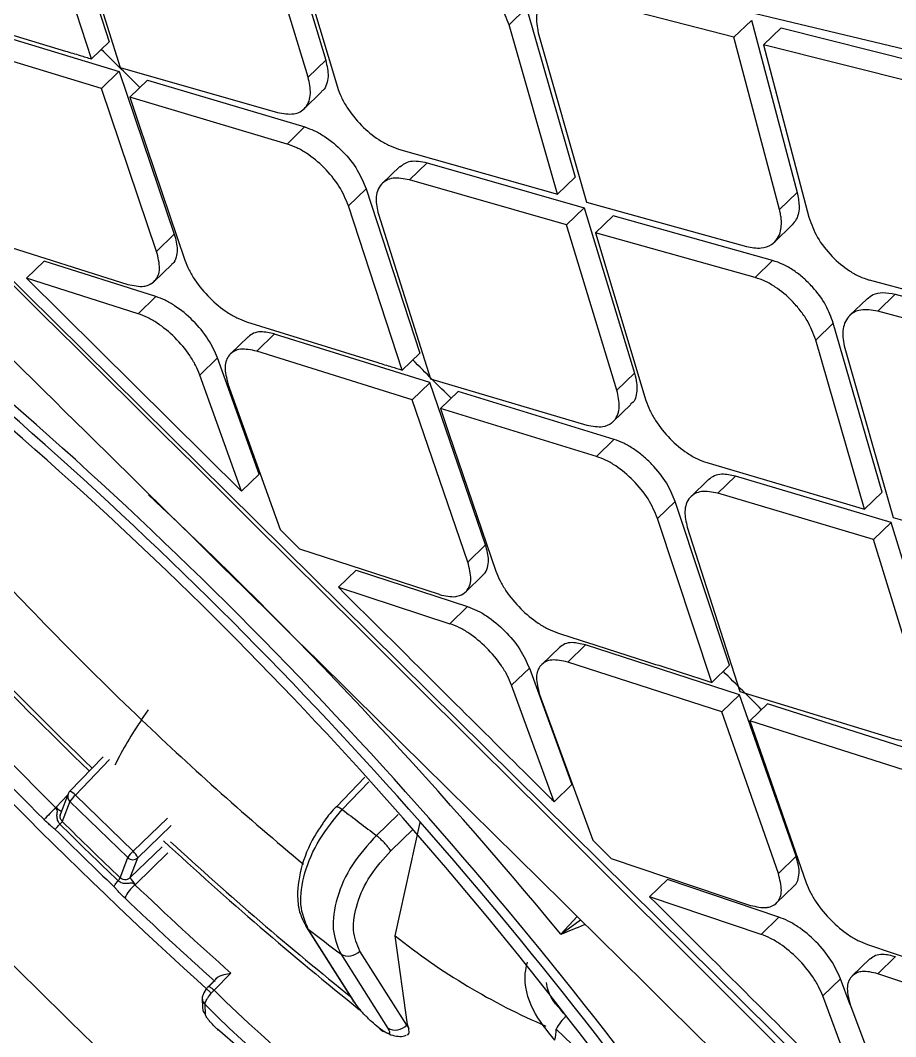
# Model space of a CAD drawing. Extents: x 400 to 501, y 484 to 634.
# Drawn here: x 488.775 to 489.485, y 582.803 to 583.627 of the extents above; entities that cross this region are included whole.
import ezdxf

# ---------------------------------------------------------------- set-up
doc = ezdxf.new("R2010")
doc.units = 0
doc.header["$MEASUREMENT"] = 0
doc.layers.add('DIM', color=3, linetype='Continuous')
doc.layers.add('GEOMETRY', color=3, linetype='Continuous', lineweight=25)

# ---------------------------------------------------------------- blocks, each defined once
blk = doc.blocks.new('2026 GRANDEE')
at = {"layer": 'GEOMETRY', "ltscale": 16}
for p, q in [((39.74208, -14.80596), (37.55047, -12.63909)), ((38.3793, -13.09673), (38.42264, -13.23027)), ((38.40834, -13.24413), (38.36504, -13.11057)), ((38.55766, -13.11073), (38.59826, -13.24523)), ((38.38951, -13.11725), (38.43146, -13.25107)), ((38.58401, -13.25905), (38.54342, -13.12453)), ((38.56704, -13.13098), (38.60779, -13.26704)), ((38.92939, -13.22662), (38.79781, -13.19257)), ((38.74697, -13.21658), (38.76118, -13.20279)), ((38.76119, -13.20278), (38.80062, -13.34012)), ((38.28134, -13.20563), (38.3872, -13.23776)), ((38.94683, -13.20719), (39.0794, -13.23905)), ((38.30385, -13.21569), (38.43066, -13.25437)), ((38.78638, -13.35392), (38.74696, -13.21658)), ((38.92939, -13.22662), (38.94358, -13.21286)), ((38.94361, -13.21284), (38.98062, -13.35251)), ((38.95336, -13.23274), (38.96757, -13.21896)), ((38.96757, -13.21896), (39.09984, -13.25235)), ((38.77069, -13.22292), (38.80986, -13.3605)), ((38.9664, -13.3663), (38.92939, -13.22662)), ((38.41635, -13.26824), (38.28953, -13.22958)), ((38.40834, -13.24413), (38.42264, -13.23027)), ((38.95336, -13.23274), (38.9901, -13.37267)), ((39.08563, -13.26613), (38.95336, -13.23274)), ((38.43146, -13.25107), (38.55916, -13.28765)), ((38.58401, -13.25905), (38.59826, -13.24523)), ((38.41635, -13.26824), (38.43063, -13.2544)), ((38.43066, -13.25437), (38.47551, -13.38644)), ((38.43944, -13.27522), (38.45374, -13.26135)), ((38.45374, -13.26135), (38.58123, -13.29937)), ((38.46118, -13.40033), (38.41636, -13.26824)), ((38.43944, -13.27522), (38.44669, -13.29698)), ((38.56695, -13.31322), (38.43944, -13.27522)), ((38.58089, -13.28453), (38.59515, -13.2707)), ((38.44669, -13.29698), (38.48409, -13.40747)), ((38.56695, -13.31322), (38.58121, -13.29939)), ((38.65745, -13.31729), (38.78638, -13.35392)), ((38.65829, -13.33151), (38.64412, -13.34524)), ((38.66623, -13.3422), (38.6805, -13.32837)), ((38.6805, -13.32837), (38.80794, -13.36489)), ((38.79369, -13.37871), (38.66623, -13.3422)), ((38.78638, -13.35392), (38.80062, -13.3401)), ((38.61673, -13.36337), (38.631, -13.34953)), ((38.631, -13.34952), (38.6746, -13.48281)), ((38.80986, -13.3605), (38.93951, -13.39643)), ((38.98062, -13.35251), (38.9664, -13.3663)), ((38.66028, -13.49669), (38.61673, -13.36336)), ((38.79369, -13.37871), (38.80791, -13.36492)), ((38.80794, -13.36489), (38.84872, -13.49922)), ((38.64104, -13.37021), (38.68324, -13.50378)), ((38.81713, -13.38534), (38.83138, -13.37152)), ((38.96077, -13.4077), (38.83137, -13.37152)), ((38.83445, -13.51306), (38.79369, -13.37871)), ((38.81713, -13.38534), (38.85804, -13.52122)), ((38.94653, -13.4215), (38.81713, -13.38534)), ((38.9623, -13.39273), (38.97657, -13.3789)), ((38.32451, -13.39124), (38.43774, -13.42712)), ((38.46118, -13.40033), (38.47551, -13.38644)), ((38.35572, -13.42212), (38.37007, -13.4082)), ((38.46045, -13.43698), (38.37007, -13.4082)), ((38.94653, -13.4215), (38.96075, -13.40772)), ((38.45908, -13.42483), (38.47342, -13.41093)), ((38.35572, -13.42212), (38.53005, -13.59499)), ((38.44611, -13.45089), (38.35572, -13.42212)), ((39.03911, -13.42355), (39.16973, -13.45854)), ((38.44611, -13.45089), (38.46045, -13.43698)), ((39.03734, -13.43876), (39.02318, -13.45249)), ((39.04594, -13.44881), (39.06018, -13.43501)), ((39.06017, -13.43502), (39.19053, -13.47026)), ((39.1763, -13.48405), (39.04594, -13.44881)), ((38.5341, -13.45739), (38.64056, -13.49057)), ((39.0099, -13.45847), (38.99567, -13.47226)), ((39.04952, -13.59561), (39.00991, -13.45846)), ((38.54235, -13.48127), (38.55668, -13.46737)), ((38.68268, -13.50685), (38.55668, -13.46738)), ((38.53535, -13.46966), (38.52102, -13.48357)), ((39.03526, -13.60944), (38.99567, -13.47226)), ((38.66835, -13.52074), (38.54235, -13.48128)), ((38.66028, -13.49669), (38.6746, -13.48281)), ((39.0192, -13.47881), (39.05852, -13.61624)), ((38.49625, -13.50069), (38.5106, -13.48678)), ((38.54442, -13.58104), (38.51059, -13.48678)), ((38.53005, -13.59499), (38.49625, -13.50069)), ((38.83445, -13.51306), (38.84872, -13.49922)), ((38.51904, -13.50794), (38.56132, -13.62603)), ((38.66835, -13.52074), (38.68265, -13.50688)), ((38.72794, -13.63852), (38.68268, -13.50685)), ((38.68324, -13.50378), (38.80998, -13.5413)), ((38.69127, -13.52787), (38.70559, -13.51399)), ((38.83212, -13.55294), (38.70559, -13.51399)), ((38.7136, -13.65243), (38.66835, -13.52074)), ((38.83149, -13.53839), (38.84577, -13.52455)), ((38.69127, -13.52787), (38.69812, -13.5482)), ((38.81782, -13.56681), (38.69127, -13.52787)), ((38.69812, -13.5482), (38.73634, -13.65973)), ((38.81782, -13.56681), (38.8321, -13.55296)), ((38.90746, -13.57171), (39.03526, -13.60944)), ((38.54442, -13.58105), (38.53005, -13.59499)), ((38.91629, -13.59658), (38.93057, -13.58274)), ((39.05688, -13.62035), (38.93057, -13.58274)), ((38.9087, -13.58555), (38.89442, -13.5994)), ((39.04261, -13.63419), (38.91629, -13.59658)), ((39.03526, -13.60944), (39.04952, -13.59561)), ((38.88168, -13.6033), (38.8674, -13.61715)), ((38.92571, -13.73616), (38.88169, -13.60329)), ((39.05852, -13.61624), (39.18693, -13.65337)), ((38.91137, -13.75007), (38.8674, -13.61715)), ((38.8915, -13.6242), (38.93413, -13.75736)), ((39.05685, -13.62038), (39.04261, -13.63419)), ((39.09799, -13.75437), (39.05688, -13.62036)), ((38.57741, -13.64201), (38.56132, -13.62603)), ((38.72794, -13.63852), (38.7136, -13.65243)), ((39.0837, -13.76822), (39.04261, -13.63419)), ((38.69056, -13.67882), (38.57741, -13.64201)), ((38.60856, -13.67292), (38.62293, -13.65899)), ((38.62293, -13.65899), (38.7134, -13.68856)), ((38.71169, -13.67674), (38.72604, -13.66282)), ((38.60856, -13.67292), (38.69903, -13.7025)), ((38.69903, -13.7025), (38.71339, -13.68857)), ((38.78782, -13.72171), (38.77346, -13.73563)), ((38.79456, -13.73356), (38.80892, -13.71964)), ((38.93388, -13.76012), (38.80892, -13.71964)), ((38.76344, -13.73845), (38.74907, -13.75238)), ((38.76344, -13.73845), (38.79803, -13.83305)), ((38.91954, -13.77403), (38.79456, -13.73357)), ((38.91137, -13.75007), (38.9257, -13.73617)), ((38.78363, -13.84702), (38.74907, -13.75238)), ((38.7717, -13.7598), (38.81487, -13.87811)), ((38.91954, -13.77403), (38.93386, -13.76014)), ((38.97975, -13.8912), (38.93388, -13.76011)), ((38.93413, -13.75735), (39.0597, -13.796)), ((38.44898, -13.78045), (38.45463, -13.77223)), ((38.94226, -13.78135), (38.9566, -13.76745)), ((39.08196, -13.80754), (38.9566, -13.76745)), ((38.96538, -13.90514), (38.91954, -13.77403)), ((38.94226, -13.78135), (38.94863, -13.79999)), ((39.06764, -13.82142), (38.94226, -13.78135)), ((38.94864, -13.8), (38.98792, -13.91263)), ((38.41768, -13.81037), (38.39066, -13.83844)), ((38.39524, -13.84156), (38.42295, -13.81277)), ((38.62999, -13.82708), (38.60708, -13.85102)), ((38.63325, -13.83072), (38.61176, -13.85315)), ((38.79802, -13.83306), (38.78363, -13.84702)), ((38.37962, -13.85136), (38.38893, -13.84168)), ((38.38939, -13.84045), (38.38327, -13.85668)), ((38.3908, -13.84665), (38.38464, -13.86301)), ((38.43768, -13.89226), (38.3908, -13.84665)), ((38.44212, -13.88717), (38.39524, -13.84156)), ((38.38297, -13.8578), (38.38342, -13.85652)), ((38.44212, -13.88717), (38.4699, -13.86028)), ((38.63945, -13.87427), (38.65708, -13.85731)), ((38.44594, -13.89233), (38.47292, -13.86621)), ((38.65108, -13.88675), (38.66933, -13.86922)), ((38.6546, -13.95568), (38.67499, -13.86378)), ((38.81487, -13.87811), (38.82987, -13.89305)), ((38.46578, -13.8834), (38.43983, -13.90852)), ((38.43151, -13.90862), (38.43768, -13.89226)), ((38.43983, -13.90852), (38.44594, -13.89233)), ((38.47023, -13.88852), (38.44395, -13.91396)), ((38.82987, -13.89305), (38.94287, -13.93102)), ((38.96538, -13.90514), (38.97975, -13.8912)), ((38.86097, -13.924), (38.87537, -13.91003)), ((38.96587, -13.9406), (38.87537, -13.91003)), ((38.96373, -13.9292), (38.97811, -13.91525)), ((38.95147, -13.95457), (38.86097, -13.924)), ((38.78897, -13.95443), (38.80219, -13.94007)), ((38.78897, -13.95443), (38.80503, -13.94288)), ((38.95147, -13.95457), (38.96586, -13.94061)), ((38.58242, -13.94846), (38.6205, -14.00852)), ((38.62225, -14.01042), (38.58417, -13.95036)), ((38.66456, -14.02761), (38.6546, -13.95569)), ((38.61043, -13.97039), (38.64851, -14.03044)), ((38.664, -14.02814), (38.62593, -13.96809)), ((39.03767, -13.96281), (39.14541, -13.99889)), ((39.03972, -13.9743), (39.02532, -13.98826)), ((39.04614, -13.98647), (39.06053, -13.97252)), ((38.50773, -13.99988), (38.52143, -13.98609)), ((39.16988, -14.02814), (39.04614, -13.98647)), ((38.50325, -13.99683), (38.50918, -13.99086)), ((38.51104, -13.98915), (38.50342, -13.99682)), ((39.00143, -14.00454), (39.01583, -13.99058)), ((39.02376, -14.01177), (39.01582, -13.99058)), ((38.5003, -14.0008), (38.49934, -14.00196)), ((38.49808, -14.00632), (38.49831, -14.01421)), ((38.50069, -14.01947), (38.50047, -14.01158)), ((39.03694, -14.09948), (39.00142, -14.00454)), ((39.02384, -14.01216), (39.06815, -14.13063)), ((38.66456, -14.02761), (38.664, -14.02814)), ((38.664, -14.02814), (38.66567, -14.03105)), ((38.66567, -14.03105), (38.66456, -14.02761)), ((38.64264, -14.03136), (38.64135, -14.03038)), ((38.64242, -14.03154), (38.6437, -14.03253)), ((38.78515, -14.0314), (38.86638, -14.10885))]:
    blk.add_line(p, q, dxfattribs=at)
at = {"layer": 'GEOMETRY', "ltscale": 16, "flags": 128}
for points in [[(38.89331, -13.74426), (38.90342, -13.74751), (38.91137, -13.75007)], [(38.50297, -13.99712), (38.50303, -13.99687), (38.50327, -13.9968), (38.50369, -13.99691), (38.50427, -13.9972), (38.50498, -13.99766), (38.50582, -13.99828), (38.50674, -13.99903), (38.50773, -13.99988)], [(38.49808, -14.00608), (38.49808, -14.00623), (38.49808, -14.00632)], [(38.62225, -14.01042), (38.62096, -14.00917), (38.6205, -14.00852)], [(38.91195, -14.30074), (38.88365, -14.29472), (38.84756, -14.27994), (38.80432, -14.25667), (38.75466, -14.22528), (38.69944, -14.18634), (38.63963, -14.14052), (38.57626, -14.0886), (38.51041, -14.03149)], [(38.64242, -14.03154), (38.64216, -14.03133), (38.64135, -14.03038)]]:
    blk.add_lwpolyline(points, dxfattribs=at)
at = {"layer": 'GEOMETRY', "ltscale": 16}
for centre, radius, start, end in [((35.97707, -16.24062), 3.60323, 37.31998, 51.65687), ((35.99898, -16.21876), 3.56495, 37.31998, 51.65687), ((36.15674, -16.06102), 3.33393, 37.21111, 51.76574), ((35.82353, -16.39975), 3.84362, 39.50926, 46.80096), ((40.94517, -11.18537), 3.66002, 221.74371, 226.08433), ((40.89652, -11.235), 3.58733, 221.79304, 226.09423), ((40.43503, -11.69664), 2.87866, 222.25546, 226.37602), ((40.85782, -11.35841), 3.51566, 220.74138, 225.17025), ((40.90462, -11.31202), 3.59503, 220.87868, 225.16369), ((41.18462, -11.03816), 3.9954, 221.17424, 227.87852), ((38.68358, -13.94367), 0.28579, 145.17359, 153.71969), ((40.15467, -12.00005), 2.46561, 226.22775, 230.31734), ((38.39492, -13.84254), 0.00591, 136.08873, 159.34024), ((38.38825, -13.8469), 0.0088, 37.40158, 74.09193), ((38.39482, -13.84247), 0.0058, 159.60198, 226.09766), ((38.41718, -13.86515), 0.03222, 132.91159, 144.94172), ((38.73617, -14.21198), 0.5071, 134.73276, 136.25579), ((38.39254, -13.83911), 0.01781, 223.47312, 241.4331), ((39.35672, -12.90508), 1.20573, 231.84096, 233.49576), ((38.35784, -13.84042), 0.03505, 315.1971, 319.87459), ((40.9982, -11.22405), 3.71414, 225.277, 226.28598), ((41.04684, -11.17541), 3.7915, 225.277, 226.28597), ((41.01442, -11.20783), 3.73994, 225.277, 226.28598), ((40.50648, -11.6724), 3.00467, 227.24834, 231.24987), ((40.42772, -11.75288), 2.88883, 227.40189, 231.24825), ((38.46405, -13.91077), 0.03222, 132.91159, 144.94172), ((38.43376, -13.89736), 0.01318, 22.47002, 50.65294), ((38.44184, -13.88801), 0.00595, 225.57783, 313.52074), ((38.42399, -13.90539), 0.00819, 316.27282, 336.74106), ((38.45288, -13.90292), 0.0142, 203.23316, 231.01386), ((38.4669, -13.94089), 0.03537, 131.26438, 153.37866), ((40.8508, -11.3814), 3.49432, 226.4573, 228.19383), ((40.89679, -11.33479), 3.57329, 226.45982, 228.05907), ((38.58854, -13.94458), 0.00724, 196.26186, 232.91366), ((39.46804, -12.81867), 1.43595, 232.00955, 233.32724), ((38.98394, -13.54461), 0.52675, 231.29944, 246.85114), ((38.61676, -13.95967), 0.01245, 239.43902, 317.44824), ((39.46844, -13.01988), 1.37236, 225.56965, 242.96308), ((38.50558, -14.00609), 0.0075, 181.80187, 227.05078), ((39.43833, -13.06398), 1.33324, 225.29608, 243.99781), ((38.50581, -14.01397), 0.0075, 181.80136, 227.05079), ((38.65484, -14.01973), 0.01245, 239.43886, 317.44682), ((38.81851, -14.04906), 0.03774, 131.5626, 152.09891), ((38.51122, -14.03126), 0.000844, 196.16684, 260.48787), ((38.64639, -14.02901), 0.00443, 212.10882, 256.68765), ((38.75529, -14.03242), 0.02988, 344.49967, 1.95976)]:
    blk.add_arc(centre, radius, start, end, dxfattribs=at)
for points, knots in [([(33.11118, -8.61222), (33.30104, -8.81664), (33.68023, -9.22493), (34.26075, -9.83743), (34.84625, -10.44837), (35.43682, -11.0578), (36.03122, -11.66532), (36.62885, -12.27067), (37.22938, -12.87377), (37.8326, -13.47445), (38.43828, -14.07241), (39.04615, -14.66716), (39.65588, -15.25806), (40.26716, -15.84389), (40.88008, -16.4248), (41.28868, -16.8043), (41.49328, -16.99432)], [0, 0, 0, 0, 0.071643, 0.14309, 0.214489, 0.285889, 0.357236, 0.428542, 0.499851, 0.571188, 0.642541, 0.713932, 0.785365, 0.856798, 0.928296, 1, 1, 1, 1]), ([(38.83743, -14.81972), (38.80217, -14.782), (38.49879, -14.45745), (37.91551, -13.85557), (37.08792, -13.0154), (36.24841, -12.18724), (35.3987, -11.37003), (34.53842, -10.56509), (33.66818, -9.77119), (33.07996, -9.25416), (32.78546, -8.9953)], [0, 0, 0, 0, 0.0184337, 0.1586189, 0.298737, 0.4387906, 0.5788851, 0.7191168, 0.8593695, 1, 1, 1, 1]), ([(33.94729, -9.18471), (34.10018, -9.33419), (34.40789, -9.635), (34.85832, -10.07429), (35.28537, -10.49086), (35.67452, -10.87048), (36.06181, -11.24847), (36.4558, -11.63343), (36.8653, -12.03434), (37.20503, -12.36757), (37.47803, -12.63567), (37.68698, -12.84103), (37.89677, -13.0474), (38.11823, -13.26542), (38.36226, -13.50586), (38.63554, -13.77545), (38.94978, -14.08577), (39.30705, -14.43896), (39.70948, -14.83703), (40.14765, -15.27054), (40.60707, -15.7254), (40.92098, -16.03533), (41.0767, -16.18907)], [0, 0, 0, 0, 0.064169, 0.129138, 0.188802, 0.243183, 0.292269, 0.351201, 0.408497, 0.464259, 0.494029, 0.523343, 0.552198, 0.58236, 0.616633, 0.655052, 0.697622, 0.749248, 0.805908, 0.86759, 0.934316, 1, 1, 1, 1]), ([(39.52512, -15.45184), (39.29796, -15.24181), (38.75134, -14.73641), (37.86562, -13.95019), (36.87217, -13.09227), (35.86359, -12.24932), (34.8415, -11.42214), (33.80773, -10.61013), (33.10927, -10.08359), (32.76004, -9.82032)], [0, 0, 0, 0, 0.105959, 0.254966, 0.403973, 0.55298, 0.701986, 0.850993, 1, 1, 1, 1]), ([(39.79272, -17.82879), (39.52666, -17.52937), (38.99724, -16.93357), (38.14929, -16.08983), (37.28469, -15.27347), (36.39732, -14.48485), (35.49868, -13.72233), (34.59115, -12.98193), (33.6654, -12.2723), (32.71008, -11.58903), (32.04608, -11.16936), (31.71219, -10.95834)], [0, 0, 0, 0, 0.113392, 0.225638, 0.337341, 0.448782, 0.560233, 0.669481, 0.778832, 0.888788, 1, 1, 1, 1]), ([(39.34033, -18.31877), (39.24214, -18.19517), (39.04372, -17.94539), (38.73276, -17.57362), (38.40803, -17.19986), (38.06867, -16.82523), (37.7247, -16.46068), (37.31606, -16.0443), (36.83126, -15.57303), (36.24739, -15.03598), (35.70443, -14.56287), (35.2225, -14.16016), (34.82003, -13.83522), (34.42447, -13.52695), (34.03635, -13.23522), (33.64422, -12.95114), (33.16064, -12.61419), (32.58217, -12.23305), (31.91929, -11.82355), (31.47398, -11.57195), (31.25456, -11.44798)], [0, 0, 0, 0, 0.044709, 0.090349, 0.13691, 0.184379, 0.232745, 0.277954, 0.348418, 0.422679, 0.500679, 0.550525, 0.598903, 0.645795, 0.691185, 0.735062, 0.781563, 0.856423, 0.929252, 1, 1, 1, 1]), ([(41.0678, -16.16365), (41.06738, -16.16324), (41.06407, -16.15991), (41.05302, -16.14881), (41.01365, -16.10924), (40.86671, -15.96145), (40.29576, -15.38552), (39.17021, -14.24364), (38.14222, -13.22653), (37.55017, -12.64076)], [0, 0, 0, 0, 0.000353, 0.002828, 0.009436, 0.033986, 0.128384, 0.498019, 1, 1, 1, 1]), ([(38.74697, -13.21658), (38.74498, -13.21125), (38.74196, -13.20316), (38.73452, -13.19252), (38.7261, -13.18283), (38.71611, -13.17466), (38.70565, -13.16876), (38.70028, -13.16701), (38.69751, -13.16611)], [0, 0, 0, 0, 0.245058, 0.371533, 0.500277, 0.735203, 0.863992, 1, 1, 1, 1]), ([(38.79781, -13.19257), (38.79602, -13.19218), (38.79107, -13.1911), (38.78215, -13.19146), (38.7746, -13.19555), (38.7705, -13.20239), (38.76842, -13.21061), (38.7698, -13.2181), (38.77069, -13.22292)], [0, 0, 0, 0, 0.090752, 0.250399, 0.4995, 0.63702, 0.766441, 1, 1, 1, 1]), ([(38.44745, -13.26745), (38.44239, -13.26241), (38.43201, -13.25207), (38.42162, -13.24173), (38.41628, -13.23643)], [0, 0, 0, 0, 0.486866, 1, 1, 1, 1]), ([(38.3872, -13.23776), (38.39115, -13.23895), (38.39819, -13.24107), (38.40524, -13.2432), (38.40834, -13.24413)], [0, 0, 0, 0, 0.56, 1, 1, 1, 1]), ([(38.59826, -13.24523), (38.59929, -13.24983), (38.60089, -13.25706), (38.59909, -13.26476), (38.59742, -13.26905), (38.59531, -13.27025), (38.59494, -13.27046)], [0, 0, 0, 0, 0.432194, 0.678214, 0.943621, 1, 1, 1, 1]), ([(38.55916, -13.28765), (38.56382, -13.28844), (38.57312, -13.29001), (38.58124, -13.28527), (38.58495, -13.27874), (38.58658, -13.2708), (38.58501, -13.26362), (38.58401, -13.25905)], [0, 0, 0, 0, 0.24947, 0.498908, 0.640759, 0.771706, 1, 1, 1, 1]), ([(38.60778, -13.26704), (38.60875, -13.26975), (38.61067, -13.27513), (38.61674, -13.2859), (38.6268, -13.29849), (38.63909, -13.30857), (38.64946, -13.31455), (38.65474, -13.31636), (38.65745, -13.3173)], [0, 0, 0, 0, 0.129482, 0.256198, 0.500349, 0.735868, 0.864475, 1, 1, 1, 1]), ([(38.58123, -13.29937), (38.58383, -13.30028), (38.58901, -13.30209), (38.59967, -13.30818), (38.61233, -13.31865), (38.62471, -13.33416), (38.62893, -13.34445), (38.63101, -13.34952)], [0, 0, 0, 0, 0.131496, 0.26118, 0.514007, 0.760164, 1, 1, 1, 1]), ([(38.61673, -13.36337), (38.61452, -13.35804), (38.61012, -13.34745), (38.59745, -13.33202), (38.58505, -13.32187), (38.5747, -13.31593), (38.56956, -13.31413), (38.56695, -13.31321)], [0, 0, 0, 0, 0.251581, 0.499794, 0.740616, 0.868107, 1, 1, 1, 1]), ([(38.65849, -13.33175), (38.66111, -13.3298), (38.66662, -13.32568), (38.67572, -13.32745), (38.6805, -13.32837)], [0, 0, 0, 0, 0.4757511, 1, 1, 1, 1]), ([(38.66623, -13.3422), (38.66155, -13.34138), (38.65218, -13.33973), (38.64388, -13.34438), (38.64009, -13.35094), (38.63852, -13.35884), (38.64007, -13.36584), (38.64104, -13.37021)], [0, 0, 0, 0, 0.249364, 0.49876, 0.646383, 0.779273, 1, 1, 1, 1]), ([(38.98062, -13.35251), (38.98135, -13.35612), (38.98301, -13.36436), (38.98116, -13.3734), (38.97777, -13.37742), (38.97654, -13.37887)], [0, 0, 0, 0, 0.331494, 0.758069, 1, 1, 1, 1]), ([(38.93951, -13.39643), (38.94362, -13.39715), (38.95136, -13.3985), (38.9598, -13.39541), (38.96494, -13.39025), (38.96791, -13.38288), (38.9681, -13.37542), (38.96702, -13.36931), (38.96657, -13.36712), (38.9664, -13.3663)], [0, 0, 0, 0, 0.212549, 0.400214, 0.562924, 0.700621, 0.90019, 0.962626, 1, 1, 1, 1]), ([(38.9901, -13.37267), (38.99211, -13.37814), (38.99612, -13.38909), (39.00842, -13.40477), (39.02073, -13.415), (39.03115, -13.42091), (39.03642, -13.42266), (39.03911, -13.42356)], [0, 0, 0, 0, 0.24934, 0.499683, 0.738223, 0.866337, 1, 1, 1, 1]), ([(38.47551, -13.38645), (38.47665, -13.39078), (38.47848, -13.39774), (38.47707, -13.40533), (38.47548, -13.40943), (38.47354, -13.41064), (38.47329, -13.41079)], [0, 0, 0, 0, 0.419061, 0.674144, 0.959065, 1, 1, 1, 1]), ([(38.43774, -13.42712), (38.44237, -13.42809), (38.44858, -13.42939), (38.45557, -13.42757), (38.46108, -13.42386), (38.46473, -13.41492), (38.46237, -13.40519), (38.46119, -13.40033)], [0, 0, 0, 0, 0.249572, 0.335071, 0.500381, 0.750288, 1, 1, 1, 1]), ([(38.48409, -13.40747), (38.48514, -13.41014), (38.4872, -13.41539), (38.49349, -13.42595), (38.50377, -13.43845), (38.51614, -13.44856), (38.52642, -13.45457), (38.53151, -13.45644), (38.5341, -13.4574)], [0, 0, 0, 0, 0.130312, 0.257248, 0.500169, 0.739987, 0.867574, 1, 1, 1, 1]), ([(39.00991, -13.45846), (39.00816, -13.45369), (39.00452, -13.44372), (38.99514, -13.43105), (38.98588, -13.42186), (38.97788, -13.41567), (38.96928, -13.41059), (38.96364, -13.40868), (38.96077, -13.4077)], [0, 0, 0, 0, 0.220169, 0.459673, 0.587341, 0.719944, 0.857494, 1, 1, 1, 1]), ([(38.99568, -13.47227), (38.99369, -13.46694), (38.99067, -13.45885), (38.98327, -13.44817), (38.97493, -13.43848), (38.96506, -13.43026), (38.95468, -13.42426), (38.94931, -13.42244), (38.94653, -13.4215)], [0, 0, 0, 0, 0.24474, 0.371321, 0.500359, 0.732779, 0.86216, 1, 1, 1, 1]), ([(39.03741, -13.43885), (39.03895, -13.4376), (39.04237, -13.43481), (39.05012, -13.43315), (39.05672, -13.43438), (39.06017, -13.43502)], [0, 0, 0, 0, 0.281152, 0.624706, 1, 1, 1, 1]), ([(38.5106, -13.48678), (38.50833, -13.48168), (38.50379, -13.47146), (38.49098, -13.45604), (38.47832, -13.44572), (38.46792, -13.43973), (38.46295, -13.4379), (38.46045, -13.43698)], [0, 0, 0, 0, 0.246208, 0.494277, 0.744894, 0.872001, 1, 1, 1, 1]), ([(38.49625, -13.50069), (38.4952, -13.49807), (38.4931, -13.49289), (38.48678, -13.48239), (38.47641, -13.46986), (38.46397, -13.45972), (38.45371, -13.45372), (38.44867, -13.45184), (38.44611, -13.45089)], [0, 0, 0, 0, 0.12925, 0.255833, 0.500189, 0.741606, 0.868783, 1, 1, 1, 1]), ([(39.04594, -13.44881), (39.04115, -13.44807), (39.03156, -13.44658), (39.02302, -13.4516), (39.01896, -13.45829), (39.0169, -13.46646), (39.01829, -13.47396), (39.01919, -13.47881)], [0, 0, 0, 0, 0.249506, 0.498865, 0.635259, 0.764411, 1, 1, 1, 1]), ([(38.55668, -13.46737), (38.55289, -13.46652), (38.54658, -13.4651), (38.53954, -13.46644), (38.53683, -13.4687), (38.53549, -13.46982)], [0, 0, 0, 0, 0.431535, 0.719332, 1, 1, 1, 1]), ([(38.54235, -13.48127), (38.53773, -13.48034), (38.5285, -13.47847), (38.51948, -13.48349), (38.51541, -13.49342), (38.51783, -13.5031), (38.51904, -13.50794)], [0, 0, 0, 0, 0.249774, 0.499774, 0.749974, 1, 1, 1, 1]), ([(38.64056, -13.49057), (38.64424, -13.49171), (38.65081, -13.49375), (38.65739, -13.49579), (38.66028, -13.49669)], [0, 0, 0, 0, 0.56, 1, 1, 1, 1]), ([(38.69993, -13.51948), (38.69486, -13.51441), (38.68451, -13.50404), (38.67415, -13.49367), (38.66885, -13.48838)], [0, 0, 0, 0, 0.489193, 1, 1, 1, 1]), ([(38.84872, -13.49922), (38.8494, -13.50186), (38.85076, -13.50706), (38.85061, -13.51574), (38.84933, -13.52231), (38.8459, -13.52401), (38.84549, -13.52421)], [0, 0, 0, 0, 0.246294, 0.485077, 0.93834, 1, 1, 1, 1]), ([(38.80998, -13.5413), (38.8146, -13.54214), (38.82254, -13.54358), (38.82905, -13.54063), (38.83158, -13.53834), (38.83351, -13.53617), (38.83546, -13.53268), (38.83706, -13.52483), (38.83546, -13.51764), (38.83445, -13.51306)], [0, 0, 0, 0, 0.249161, 0.428558, 0.491856, 0.499315, 0.64023, 0.770796, 1, 1, 1, 1]), ([(38.85804, -13.52122), (38.85901, -13.52393), (38.86092, -13.52928), (38.86698, -13.54007), (38.87701, -13.5527), (38.88923, -13.56285), (38.89952, -13.5689), (38.90477, -13.57076), (38.90746, -13.57172)], [0, 0, 0, 0, 0.128939, 0.255483, 0.500432, 0.735236, 0.863987, 1, 1, 1, 1]), ([(38.88169, -13.60329), (38.87963, -13.59826), (38.87543, -13.58804), (38.8652, -13.57517), (38.85572, -13.56626), (38.84795, -13.56045), (38.83989, -13.55574), (38.83472, -13.55388), (38.83212, -13.55294)], [0, 0, 0, 0, 0.237949, 0.483213, 0.609344, 0.737488, 0.867691, 1, 1, 1, 1]), ([(38.8674, -13.61715), (38.86518, -13.61184), (38.86076, -13.60126), (38.84814, -13.58581), (38.83582, -13.5756), (38.82555, -13.56959), (38.82043, -13.56774), (38.81782, -13.5668)], [0, 0, 0, 0, 0.25122, 0.499885, 0.739695, 0.867401, 1, 1, 1, 1]), ([(38.93057, -13.58274), (38.92678, -13.58195), (38.92044, -13.58063), (38.91317, -13.5821), (38.91027, -13.58449), (38.90882, -13.58569)], [0, 0, 0, 0, 0.424793, 0.711448, 1, 1, 1, 1]), ([(38.91629, -13.59658), (38.91165, -13.59572), (38.90236, -13.59398), (38.8942, -13.59852), (38.89049, -13.60496), (38.88894, -13.61278), (38.89051, -13.61979), (38.8915, -13.62419)], [0, 0, 0, 0, 0.249294, 0.498683, 0.644585, 0.776915, 1, 1, 1, 1]), ([(38.7259, -13.66265), (38.72618, -13.66247), (38.72812, -13.66127), (38.72966, -13.65719), (38.73095, -13.6497), (38.7291, -13.64281), (38.72794, -13.63852)], [0, 0, 0, 0, 0.048864, 0.330562, 0.58324, 1, 1, 1, 1]), ([(38.69056, -13.67882), (38.69517, -13.67985), (38.7003, -13.681), (38.70508, -13.68019), (38.70849, -13.67928), (38.71363, -13.67584), (38.71721, -13.66696), (38.7148, -13.65727), (38.7136, -13.65243)], [0, 0, 0, 0, 0.249572, 0.278589, 0.33014, 0.500412, 0.750343, 1, 1, 1, 1]), ([(38.73633, -13.65973), (38.73739, -13.66238), (38.73947, -13.66762), (38.74577, -13.67817), (38.75605, -13.69068), (38.76837, -13.70083), (38.77858, -13.7069), (38.78364, -13.70881), (38.78622, -13.70978)], [0, 0, 0, 0, 0.130306, 0.25723, 0.500148, 0.739703, 0.867359, 1, 1, 1, 1]), ([(38.78363, -13.84702), (38.78272, -13.84611), (38.77438, -13.83781), (38.74521, -13.80879), (38.68778, -13.75165), (38.63775, -13.70193), (38.60856, -13.67292)], [0, 0, 0, 0, 0.015648, 0.142911, 0.500005, 1, 1, 1, 1]), ([(38.7134, -13.68856), (38.71589, -13.6895), (38.72085, -13.69138), (38.73124, -13.69744), (38.74387, -13.70782), (38.75662, -13.72324), (38.76118, -13.7334), (38.76345, -13.73845)], [0, 0, 0, 0, 0.128716, 0.256313, 0.507263, 0.754897, 1, 1, 1, 1]), ([(38.74908, -13.75238), (38.74801, -13.74978), (38.7459, -13.74463), (38.73956, -13.73414), (38.7292, -13.72161), (38.71679, -13.71143), (38.70659, -13.70537), (38.70157, -13.70347), (38.69903, -13.7025)], [0, 0, 0, 0, 0.129097, 0.255613, 0.50014, 0.7412, 0.868479, 1, 1, 1, 1]), ([(38.78622, -13.70977), (38.80862, -13.71699), (38.84431, -13.7285), (38.88001, -13.73998), (38.89331, -13.74426)], [0, 0, 0, 0, 0.627631, 1, 1, 1, 1]), ([(38.80892, -13.71964), (38.8052, -13.71876), (38.79897, -13.71729), (38.79199, -13.71852), (38.7893, -13.72076), (38.78796, -13.72187)], [0, 0, 0, 0, 0.426763, 0.715709, 1, 1, 1, 1]), ([(38.79456, -13.73356), (38.78999, -13.73259), (38.78083, -13.73065), (38.77195, -13.73554), (38.76799, -13.74535), (38.77046, -13.75498), (38.77169, -13.7598)], [0, 0, 0, 0, 0.249766, 0.499802, 0.750031, 1, 1, 1, 1]), ([(38.95168, -13.77222), (38.9466, -13.76711), (38.93628, -13.75671), (38.92594, -13.74632), (38.92069, -13.74103)], [0, 0, 0, 0, 0.491355, 1, 1, 1, 1]), ([(39.0597, -13.796), (39.06426, -13.79688), (39.07286, -13.79854), (39.07915, -13.79525), (39.08276, -13.79147), (39.08482, -13.78776), (39.08636, -13.77998), (39.08474, -13.7728), (39.0837, -13.76822)], [0, 0, 0, 0, 0.249179, 0.469215, 0.498974, 0.639487, 0.769974, 1, 1, 1, 1]), ([(38.37927, -13.85173), (38.37934, -13.85166), (38.37945, -13.85154), (38.37956, -13.85141), (38.37962, -13.85136)], [0, 0, 0, 0, 0.5601112, 1, 1, 1, 1]), ([(38.38271, -13.86512), (38.38217, -13.86437), (38.3809, -13.86261), (38.38026, -13.85943), (38.38033, -13.85672), (38.38071, -13.85505), (38.38064, -13.85409), (38.38026, -13.85305), (38.37968, -13.85228), (38.37927, -13.85173)], [0, 0, 0, 0, 0.187168, 0.440825, 0.645902, 0.755708, 0.805043, 0.860514, 1, 1, 1, 1]), ([(38.58417, -13.95036), (38.58153, -13.94406), (38.57624, -13.93147), (38.58017, -13.90498), (38.592, -13.87706), (38.60518, -13.86112), (38.61176, -13.85315)], [0, 0, 0, 0, 0.2500296, 0.5000347, 0.750022, 1, 1, 1, 1]), ([(38.60692, -13.85085), (38.60351, -13.85453), (38.59931, -13.85906), (38.596, -13.86435), (38.59537, -13.86534)], [0, 0, 0, 0, 0.812072, 1, 1, 1, 1]), ([(38.60711, -13.85129), (38.60716, -13.85117), (38.60734, -13.85075), (38.60861, -13.8512), (38.61024, -13.85208), (38.61126, -13.85279), (38.61176, -13.85315)], [0, 0, 0, 0, 0.175795, 0.588978, 0.794407, 1, 1, 1, 1]), ([(38.37884, -13.86934), (38.37876, -13.86926), (38.37859, -13.86909), (38.37827, -13.86882), (38.37731, -13.86805), (38.37558, -13.86667), (38.37283, -13.86427), (38.37086, -13.86235), (38.36982, -13.86135)], [0, 0, 0, 0, 0.025578, 0.057398, 0.105799, 0.360989, 0.665099, 1, 1, 1, 1]), ([(38.38464, -13.86301), (38.38412, -13.86234), (38.38308, -13.86098), (38.38271, -13.85859), (38.38315, -13.85723), (38.38333, -13.85669)], [0, 0, 0, 0, 0.367072, 0.750889, 1, 1, 1, 1]), ([(38.59537, -13.86534), (38.59325, -13.8685), (38.58565, -13.87981), (38.5771, -13.90157), (38.57467, -13.92301), (38.5771, -13.938), (38.58026, -13.94401), (38.58186, -13.94706)], [0, 0, 0, 0, 0.112736, 0.403914, 0.69659, 0.846238, 1, 1, 1, 1]), ([(38.63945, -13.87427), (38.63248, -13.88194), (38.61852, -13.89729), (38.60638, -13.92497), (38.60247, -13.95147), (38.60777, -13.96408), (38.61043, -13.97039)], [0, 0, 0, 0, 0.249978, 0.4999653, 0.7499704, 1, 1, 1, 1]), ([(38.64812, -13.88283), (38.64741, -13.88202), (38.64599, -13.88039), (38.64363, -13.87798), (38.64138, -13.87585), (38.64008, -13.87478), (38.63945, -13.87427)], [0, 0, 0, 0, 0.259419, 0.518943, 0.768457, 1, 1, 1, 1]), ([(38.62593, -13.96809), (38.62369, -13.96275), (38.61922, -13.95206), (38.62279, -13.92972), (38.63336, -13.90636), (38.64518, -13.89328), (38.65108, -13.88675)], [0, 0, 0, 0, 0.2497752, 0.5001396, 0.7504498, 1, 1, 1, 1]), ([(38.65108, -13.88675), (38.65071, -13.88619), (38.64993, -13.88502), (38.64874, -13.88358), (38.64812, -13.88283)], [0, 0, 0, 0, 0.481432, 1, 1, 1, 1]), ([(38.97796, -13.91507), (38.97824, -13.91491), (38.98015, -13.91377), (38.98162, -13.90972), (38.98284, -13.90234), (38.98094, -13.89548), (38.97976, -13.8912)], [0, 0, 0, 0, 0.048741, 0.329764, 0.582232, 1, 1, 1, 1]), ([(38.44357, -13.9143), (38.44309, -13.91395), (38.44224, -13.91335), (38.4408, -13.91277), (38.43886, -13.91323), (38.43666, -13.91344), (38.43432, -13.91324), (38.43207, -13.91261), (38.43074, -13.91165), (38.42991, -13.91105)], [0, 0, 0, 0, 0.1215043, 0.2109545, 0.3162935, 0.5284847, 0.6670888, 0.7905856, 1, 1, 1, 1]), ([(38.43983, -13.90852), (38.43917, -13.90903), (38.43781, -13.91006), (38.43534, -13.91036), (38.43312, -13.90985), (38.43204, -13.90903), (38.43151, -13.90862)], [0, 0, 0, 0, 0.269251, 0.553659, 0.780363, 1, 1, 1, 1]), ([(38.94287, -13.93102), (38.94743, -13.9321), (38.95246, -13.93328), (38.95711, -13.93257), (38.9605, -13.93174), (38.96561, -13.9284), (38.96909, -13.91958), (38.96662, -13.90995), (38.96538, -13.90514)], [0, 0, 0, 0, 0.249579, 0.275177, 0.325597, 0.50043, 0.750407, 1, 1, 1, 1]), ([(38.98792, -13.91263), (38.98898, -13.91527), (38.99108, -13.92048), (38.99741, -13.93101), (39.00768, -13.94353), (39.01995, -13.95374), (39.03009, -13.95987), (39.03511, -13.96182), (39.03767, -13.96281)], [0, 0, 0, 0, 0.130155, 0.257013, 0.500115, 0.739469, 0.867181, 1, 1, 1, 1]), ([(38.43528, -13.92504), (38.43386, -13.92365), (38.43164, -13.92146), (38.42907, -13.91862), (38.42783, -13.91716), (38.42715, -13.91637), (38.4269, -13.91611), (38.42676, -13.91596), (38.42669, -13.9159)], [0, 0, 0, 0, 0.4589523, 0.7193747, 0.9152628, 0.9522945, 0.9791357, 1, 1, 1, 1]), ([(38.44395, -13.91396), (38.44388, -13.91402), (38.44375, -13.91414), (38.44363, -13.91425), (38.44357, -13.9143)], [0, 0, 0, 0, 0.5597482, 1, 1, 1, 1]), ([(38.86097, -13.924), (38.89031, -13.95324), (38.94595, -14.00868), (39.00458, -14.0672), (39.03391, -14.09645), (39.03694, -14.09948)], [0, 0, 0, 0, 0.5, 0.948214, 1, 1, 1, 1]), ([(39.01583, -13.99058), (39.01354, -13.98556), (39.00893, -13.97546), (38.99619, -13.96003), (38.9836, -13.94961), (38.97327, -13.94348), (38.96834, -13.94156), (38.96587, -13.9406)], [0, 0, 0, 0, 0.244852, 0.492302, 0.743286, 0.87103, 1, 1, 1, 1]), ([(38.78897, -13.95443), (38.79537, -13.95187), (38.80192, -13.94924), (38.80839, -13.94642), (38.80855, -13.94635)], [0, 0, 0, 0, 0.976263, 1, 1, 1, 1]), ([(39.00143, -14.00454), (39.00035, -14.00196), (38.99821, -13.99683), (38.99184, -13.98638), (38.98147, -13.97385), (38.96912, -13.96362), (38.95898, -13.9575), (38.954, -13.95556), (38.95147, -13.95457)], [0, 0, 0, 0, 0.129008, 0.255478, 0.500117, 0.740833, 0.8682, 1, 1, 1, 1]), ([(39.03985, -13.97445), (39.04118, -13.97336), (39.04385, -13.97118), (39.05075, -13.97007), (39.05688, -13.9716), (39.06053, -13.97252)], [0, 0, 0, 0, 0.288666, 0.576726, 1, 1, 1, 1]), ([(38.78409, -14.04041), (38.77767, -14.03256), (38.76485, -14.01686), (38.75825, -13.99288), (38.7612, -13.98005), (38.76191, -13.97698)], [0, 0, 0, 0, 0.432105, 0.864168, 1, 1, 1, 1]), ([(38.50918, -13.99086), (38.50956, -13.99035), (38.51035, -13.9893), (38.51276, -13.98803), (38.51644, -13.98699), (38.51951, -13.98643), (38.52143, -13.98609)], [0, 0, 0, 0, 0.195202, 0.40275, 0.62715, 1, 1, 1, 1]), ([(39.04614, -13.98647), (39.0416, -13.98542), (39.03536, -13.98399), (39.02861, -13.9857), (39.02336, -13.98927), (39.02003, -13.99782), (39.02257, -14.00738), (39.02384, -14.01216)], [0, 0, 0, 0, 0.249482, 0.342738, 0.500385, 0.75038, 1, 1, 1, 1]), ([(38.79347, -14.02083), (38.78728, -14.01432), (38.77958, -14.00624), (38.77768, -13.99571), (38.77731, -13.99365)], [0, 0, 0, 0, 0.8043875, 1, 1, 1, 1]), ([(38.50315, -13.99678), (38.50289, -13.99707), (38.50236, -13.99766), (38.5015, -13.99877), (38.50063, -14.00002), (38.4998, -14.00139), (38.49906, -14.0028), (38.49849, -14.00418), (38.49812, -14.00549), (38.4981, -14.0062), (38.49809, -14.00656)], [0, 0, 0, 0, 0.100442, 0.20823, 0.323325, 0.445512, 0.574595, 0.710244, 0.852186, 1, 1, 1, 1]), ([(38.50047, -14.01158), (38.50046, -14.0111), (38.50046, -14.01024), (38.50125, -14.00843), (38.50208, -14.00698), (38.50318, -14.0053), (38.50491, -14.00291), (38.50673, -14.00095), (38.50773, -13.99988)], [0, 0, 0, 0, 0.212271, 0.377509, 0.495493, 0.566066, 0.762293, 1, 1, 1, 1]), ([(38.64135, -14.03038), (38.6394, -14.02878), (38.63548, -14.02559), (38.62961, -14.01967), (38.62498, -14.01436), (38.62316, -14.01173), (38.62225, -14.01042)], [0, 0, 0, 0, 0.2796579, 0.5592269, 0.7795818, 1, 1, 1, 1]), ([(38.50039, -14.01905), (38.50049, -14.01924), (38.50059, -14.01943), (38.50075, -14.01967), (38.50076, -14.01967)], [0, 0, 0, 0, 0.972634, 1, 1, 1, 1]), ([(38.51041, -14.03149), (38.50986, -14.03099), (38.50868, -14.02991), (38.50676, -14.02799), (38.50488, -14.02595), (38.50318, -14.0239), (38.50184, -14.02205), (38.50089, -14.02044), (38.50076, -14.01979), (38.50069, -14.01947)], [0, 0, 0, 0, 0.113283, 0.242329, 0.394971, 0.52953, 0.680951, 0.841517, 1, 1, 1, 1]), ([(38.64851, -14.03044), (38.64924, -14.03179), (38.65071, -14.03449), (38.64955, -14.03538), (38.64673, -14.03429), (38.644, -14.03234), (38.64264, -14.03136)], [0, 0, 0, 0, 0.279486, 0.559002, 0.779415, 1, 1, 1, 1]), ([(38.64537, -14.03331), (38.64733, -14.0343), (38.65133, -14.03631), (38.65723, -14.03744), (38.66149, -14.03743), (38.66314, -14.03655), (38.66357, -14.03632)], [0, 0, 0, 0, 0.2855465, 0.5846099, 0.8920658, 1, 1, 1, 1]), ([(38.66397, -14.03619), (38.66474, -14.03601), (38.66639, -14.03561), (38.66591, -14.03263), (38.66566, -14.03105)], [0, 0, 0, 0, 0.471244, 1, 1, 1, 1])]:
    blk.add_open_spline(points, degree=3, knots=knots, dxfattribs=at)
for points in [[(38.37884, -13.86934), (38.37897, -13.86918), (38.37922, -13.86886), (38.38008, -13.8679), (38.38122, -13.86667), (38.38221, -13.86564), (38.38271, -13.86512)], [(38.42669, -13.9159), (38.42676, -13.91568), (38.42689, -13.91524), (38.42757, -13.91412), (38.42855, -13.91273), (38.42945, -13.91161), (38.42991, -13.91105)]]:
    blk.add_open_spline(points, degree=3, dxfattribs=at)

msp = doc.modelspace()

# ---------------------------------------------------------------- block references
at = {"layer": 'DIM'}
msp.add_blockref('2026 GRANDEE', (450.42478, 596.84033), dxfattribs=at)

doc.saveas('drawing.dxf')
